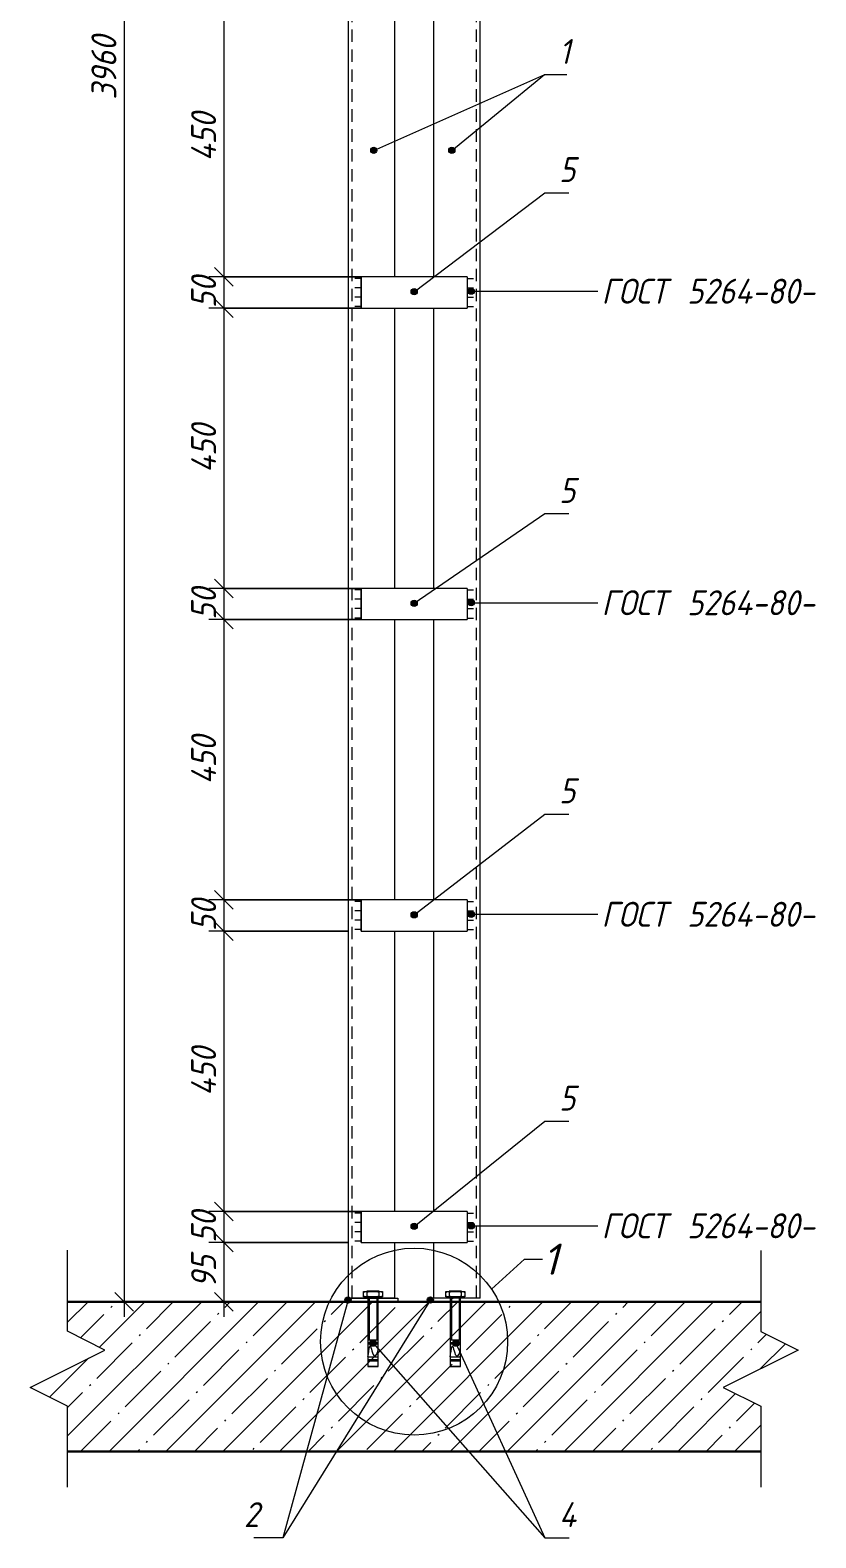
# Model space of a CAD drawing. Header units: millimetres. Extents: x 1525 to 46824, y -520 to 14115.
# Drawn here: x 22978 to 24238, y 3741 to 6161 of the extents above; entities that cross this region are included whole.
import ezdxf

# ---------------------------------------------------------------- set-up
doc = ezdxf.new("R2010")
doc.units = ezdxf.units.MM
doc.linetypes.add('200_ШТРИХ_ш1п0_6_', pattern=[32, 20, -12])
for name, color, linetype, lineweight in [('A-ANNO-DIMS', 7, 'Continuous', 9), ('A-ANNO-DIMS-20', 7, 'Continuous', 9), ('A-DETL-1', 7, 'Continuous', 5), ('A-DETL-2', 7, '200_ШТРИХ_ш1п0_6_', 5), ('A-DETL-GENF-1', 7, 'Continuous', 5), ('A-FLOR-FNSH-1', 7, 'Continuous', 30), ('A-FLOR-PATT-1', 7, 'Continuous', 5), ('A-GENM', 7, 'Continuous', 9), ('A-GENM-IDEN', 7, 'Continuous', 9), ('G-ANNO-TEXT', 7, 'Continuous', 9)]:
    doc.layers.add(name, color=color, linetype=linetype, lineweight=lineweight)
doc.styles.add('ISOCPEUR_I_1', font='isocpeui.ttf', dxfattribs={"width": 0.9, "height": 40})
doc.styles.add('ISOCPEUR_I_2', font='isocpeui.ttf', dxfattribs={"height": 50})
doc.dimstyles.new('ISO-2_0_0_9К_СРЕДНИЙ', dxfattribs={"dimscale": 304.8, "dimtxt": 39.839247, "dimasz": 0.098425, "dimexe": 0.07874, "dimexo": 0, "dimgap": 0, "dimtad": 1, "dimdec": 0, "dimzin": 0, "dimdsep": 46, "dimtxsty": 'ISOCPEUR_I_1', "dimblk1": 'OBLIQUE', "dimblk2": 'OBLIQUE', "dimsah": 1, "dimcen": 0.09, "dimdle": 0.07874, "dimazin": 0, "dimtfac": 1, "dimtdec": 4, "dimtix": 1, "dimtmove": 0, "dimatfit": 3, "dimfxl": 1, "dimtvp": 1, "dimtolj": 1, "dimtzin": 0, "dimarcsym": 2})

# ---------------------------------------------------------------- blocks, each defined once
blk = doc.blocks.new('Фахверк_Влож_Полоса боковая - Полоса_Фахверка-25655111-АР1_1_Ф-20_ 20_1_2-3 эт_ - зависимый')
at = {"layer": 'A-GENM'}
for p, q in [((7715, 6215), (7715, 6265)), ((7885, 6265), (7715, 6265)), ((7885, 6265), (7885, 6215)), ((7715, 6215), (7885, 6215))]:
    blk.add_line(p, q, dxfattribs=at)
blk = doc.blocks.new('Фахверк_Влож_Уголок - Уголок_Фахверка-28382461-АР1_1_Ф-20_ 20_1_2-3 эт_ - зависимый')
at = {"layer": 'A-GENM'}
for p, q in [((7906, 4126), (7906, 8050)), ((7831, 6215), (7831, 5765)), ((7831, 5715), (7831, 5265)), ((7831, 5215), (7831, 4765)), ((7831, 4715), (7831, 4265)), ((7831, 4215), (7831, 4126)), ((7906, 4126), (7831, 4126))]:
    blk.add_line(p, q, dxfattribs=at)
blk = doc.blocks.new('Фахверк_Влож_Уголок - Уголок_Фахверка-28382462-АР1_1_Ф-20_ 20_1_2-3 эт_ - зависимый')
at = {"layer": 'A-GENM'}
for p, q in [((7694, 8050), (7694, 4126)), ((7769, 5765), (7769, 6215)), ((7769, 5265), (7769, 5715)), ((7769, 4765), (7769, 5215)), ((7769, 4265), (7769, 4715)), ((7769, 4126), (7769, 4215)), ((7769, 4126), (7694, 4126))]:
    blk.add_line(p, q, dxfattribs=at)
blk = doc.blocks.new('Фахверк_Влож_Полоса нижняя - Полоса_Фахверка-25617960-АР1_1_Ф-20_ 20_1_2-3 эт_ - зависимый')
at = {"layer": 'A-GENM'}
for p, q in [((7694, 4120), (7694, 4126)), ((7694, 4126), (7774, 4126)), ((7774, 4126), (7774, 4120))]:
    blk.add_line(p, q, dxfattribs=at)
blk = doc.blocks.new('DET_L_Линия разрыва1 - М20-27085586-АР1_1_Ф-20_ 20_1_2-3 эт_ - зависимый')
at = {"layer": 'A-DETL-GENF-1'}
for p, q in [((7244, 4072.7), (7244, 4202.7)), ((7304, 4042.7), (7244, 4072.7)), ((7184, 3982.7), (7304, 4042.7)), ((7244, 3952.7), (7184, 3982.7)), ((7244, 3822.7), (7244, 3952.7))]:
    blk.add_line(p, q, dxfattribs=at)
blk = doc.blocks.new('DIMBLOCK29-АР1_1_Ф-20_ 20_1_2-3 эт_ - зависимый')
at = {"layer": 'A-ANNO-DIMS-20', "lineweight": 20}
for p, q in [((23128.2, 8080), (23113.2, 8095)), ((23128.2, 8080), (23143.2, 8065)), ((23128.2, 4120), (23113.2, 4135)), ((23128.2, 4120), (23143.2, 4105))]:
    blk.add_line(p, q, dxfattribs=at)
at = {"layer": 'A-ANNO-DIMS-20'}
for p, q in [((23128.2, 8104), (23128.2, 4096)), ((23149.4, 8080), (23104.2, 8080)), ((23128.2, 8080), (23149.4, 8080)), ((23149.4, 4120), (23104.2, 4120)), ((23128.2, 4120), (23149.4, 4120))]:
    blk.add_line(p, q, dxfattribs=at)
at = {"layer": 'A-ANNO-DIMS-20', "color": 0, "insert": (23075.9, 6049.4), "char_height": 40, "width": 121.356, "attachment_point": 1, "rotation": 90, "line_spacing_factor": 1.149209, "style": 'ISOCPEUR_I_1'}
blk.add_mtext('3960', dxfattribs=at)
blk = doc.blocks.new('_Oblique')
at = {"color": 0, "linetype": 'ByBlock', "lineweight": -2}
blk.add_line((-0.5, -0.5), (0.5, 0.5), dxfattribs=at)
blk = doc.blocks.new('DIMBLOCK38-АР1_1_Ф-20_ 20_1_2-3 эт_ - зависимый')
at = {"layer": 'A-ANNO-DIMS-20', "lineweight": 20}
for p, q in [((23288.2, 6215), (23273.2, 6230)), ((23288.2, 6215), (23303.2, 6200)), ((23288.2, 5765), (23273.2, 5780)), ((23288.2, 5765), (23303.2, 5750))]:
    blk.add_line(p, q, dxfattribs=at)
at = {"layer": 'A-ANNO-DIMS-20'}
for p, q in [((23508.6, 6215), (23264.2, 6215)), ((23288.2, 6215), (23288.2, 5765)), ((23288.2, 6215), (23508.6, 6215)), ((23508.6, 5765), (23264.2, 5765)), ((23288.2, 5765), (23508.6, 5765))]:
    blk.add_line(p, q, dxfattribs=at)
at = {"layer": 'A-ANNO-DIMS-20', "color": 0, "insert": (23235.9, 5950.5), "char_height": 40, "width": 94.695, "attachment_point": 1, "rotation": 90, "line_spacing_factor": 1.149209, "style": 'ISOCPEUR_I_1'}
blk.add_mtext('450', dxfattribs=at)
blk = doc.blocks.new('DIMBLOCK39-АР1_1_Ф-20_ 20_1_2-3 эт_ - зависимый')
at = {"layer": 'A-ANNO-DIMS-20'}
for p, q in [((23508.6, 5765), (23264.2, 5765)), ((23288.2, 5765), (23288.2, 5715)), ((23288.2, 5765), (23508.6, 5765)), ((23508.6, 5715), (23264.2, 5715)), ((23288.2, 5715), (23508.6, 5715))]:
    blk.add_line(p, q, dxfattribs=at)
at = {"layer": 'A-ANNO-DIMS-20', "lineweight": 20}
for p, q in [((23288.2, 5765), (23273.2, 5780)), ((23288.2, 5765), (23303.2, 5750)), ((23288.2, 5715), (23273.2, 5730)), ((23288.2, 5715), (23303.2, 5700))]:
    blk.add_line(p, q, dxfattribs=at)
at = {"layer": 'A-ANNO-DIMS-20', "color": 0, "insert": (23235.9, 5714.7), "char_height": 40, "width": 60.678, "attachment_point": 1, "rotation": 90, "line_spacing_factor": 1.149209, "style": 'ISOCPEUR_I_1'}
blk.add_mtext('50', dxfattribs=at)
blk = doc.blocks.new('DIMBLOCK40-АР1_1_Ф-20_ 20_1_2-3 эт_ - зависимый')
at = {"layer": 'A-ANNO-DIMS-20'}
for p, q in [((23508.6, 5715), (23264.2, 5715)), ((23288.2, 5715), (23288.2, 5265)), ((23288.2, 5715), (23508.6, 5715)), ((23508.6, 5265), (23264.2, 5265)), ((23288.2, 5265), (23508.6, 5265))]:
    blk.add_line(p, q, dxfattribs=at)
at = {"layer": 'A-ANNO-DIMS-20', "lineweight": 20}
for p, q in [((23288.2, 5715), (23273.2, 5730)), ((23288.2, 5715), (23303.2, 5700)), ((23288.2, 5265), (23273.2, 5280)), ((23288.2, 5265), (23303.2, 5250))]:
    blk.add_line(p, q, dxfattribs=at)
at = {"layer": 'A-ANNO-DIMS-20', "color": 0, "insert": (23235.9, 5450.5), "char_height": 40, "width": 94.695, "attachment_point": 1, "rotation": 90, "line_spacing_factor": 1.149209, "style": 'ISOCPEUR_I_1'}
blk.add_mtext('450', dxfattribs=at)
blk = doc.blocks.new('DIMBLOCK41-АР1_1_Ф-20_ 20_1_2-3 эт_ - зависимый')
at = {"layer": 'A-ANNO-DIMS-20', "lineweight": 20}
for p, q in [((23288.2, 5265), (23273.2, 5280)), ((23288.2, 5265), (23303.2, 5250)), ((23288.2, 5215), (23273.2, 5230)), ((23288.2, 5215), (23303.2, 5200))]:
    blk.add_line(p, q, dxfattribs=at)
at = {"layer": 'A-ANNO-DIMS-20'}
for p, q in [((23508.6, 5265), (23264.2, 5265)), ((23288.2, 5265), (23288.2, 5215)), ((23288.2, 5265), (23508.6, 5265)), ((23508.6, 5215), (23264.2, 5215)), ((23288.2, 5215), (23508.6, 5215))]:
    blk.add_line(p, q, dxfattribs=at)
at = {"layer": 'A-ANNO-DIMS-20', "color": 0, "insert": (23235.9, 5214.7), "char_height": 40, "width": 60.678, "attachment_point": 1, "rotation": 90, "line_spacing_factor": 1.149209, "style": 'ISOCPEUR_I_1'}
blk.add_mtext('50', dxfattribs=at)
blk = doc.blocks.new('DIMBLOCK42-АР1_1_Ф-20_ 20_1_2-3 эт_ - зависимый')
at = {"layer": 'A-ANNO-DIMS-20', "lineweight": 20}
for p, q in [((23288.2, 5215), (23273.2, 5230)), ((23288.2, 5215), (23303.2, 5200)), ((23288.2, 4765), (23273.2, 4780)), ((23288.2, 4765), (23303.2, 4750))]:
    blk.add_line(p, q, dxfattribs=at)
at = {"layer": 'A-ANNO-DIMS-20'}
for p, q in [((23508.6, 5215), (23264.2, 5215)), ((23288.2, 5215), (23288.2, 4765)), ((23288.2, 5215), (23508.6, 5215)), ((23508.6, 4765), (23264.2, 4765)), ((23288.2, 4765), (23508.6, 4765))]:
    blk.add_line(p, q, dxfattribs=at)
at = {"layer": 'A-ANNO-DIMS-20', "color": 0, "insert": (23235.9, 4950.5), "char_height": 40, "width": 94.695, "attachment_point": 1, "rotation": 90, "line_spacing_factor": 1.149209, "style": 'ISOCPEUR_I_1'}
blk.add_mtext('450', dxfattribs=at)
blk = doc.blocks.new('DIMBLOCK43-АР1_1_Ф-20_ 20_1_2-3 эт_ - зависимый')
at = {"layer": 'A-ANNO-DIMS-20', "lineweight": 20}
for p, q in [((23288.2, 4765), (23273.2, 4780)), ((23288.2, 4765), (23303.2, 4750)), ((23288.2, 4715), (23273.2, 4730)), ((23288.2, 4715), (23303.2, 4700))]:
    blk.add_line(p, q, dxfattribs=at)
at = {"layer": 'A-ANNO-DIMS-20'}
for p, q in [((23508.6, 4765), (23264.2, 4765)), ((23288.2, 4765), (23288.2, 4715)), ((23288.2, 4765), (23508.6, 4765)), ((23487.6, 4715), (23264.2, 4715)), ((23288.2, 4715), (23487.6, 4715))]:
    blk.add_line(p, q, dxfattribs=at)
at = {"layer": 'A-ANNO-DIMS-20', "color": 0, "insert": (23235.9, 4714.7), "char_height": 40, "width": 60.678, "attachment_point": 1, "rotation": 90, "line_spacing_factor": 1.149209, "style": 'ISOCPEUR_I_1'}
blk.add_mtext('50', dxfattribs=at)
blk = doc.blocks.new('DIMBLOCK44-АР1_1_Ф-20_ 20_1_2-3 эт_ - зависимый')
at = {"layer": 'A-ANNO-DIMS-20', "lineweight": 20}
for p, q in [((23288.2, 4715), (23273.2, 4730)), ((23288.2, 4715), (23303.2, 4700)), ((23288.2, 4265), (23273.2, 4280)), ((23288.2, 4265), (23303.2, 4250))]:
    blk.add_line(p, q, dxfattribs=at)
at = {"layer": 'A-ANNO-DIMS-20'}
for p, q in [((23487.6, 4715), (23264.2, 4715)), ((23288.2, 4715), (23288.2, 4265)), ((23288.2, 4715), (23487.6, 4715)), ((23508.6, 4265), (23264.2, 4265)), ((23288.2, 4265), (23508.6, 4265))]:
    blk.add_line(p, q, dxfattribs=at)
at = {"layer": 'A-ANNO-DIMS-20', "color": 0, "insert": (23235.9, 4450.5), "char_height": 40, "width": 94.695, "attachment_point": 1, "rotation": 90, "line_spacing_factor": 1.149209, "style": 'ISOCPEUR_I_1'}
blk.add_mtext('450', dxfattribs=at)
blk = doc.blocks.new('DIMBLOCK45-АР1_1_Ф-20_ 20_1_2-3 эт_ - зависимый')
at = {"layer": 'A-ANNO-DIMS-20'}
for p, q in [((23508.6, 4265), (23264.2, 4265)), ((23288.2, 4265), (23288.2, 4215)), ((23288.2, 4265), (23508.6, 4265)), ((23487.6, 4215), (23264.2, 4215)), ((23288.2, 4215), (23487.6, 4215))]:
    blk.add_line(p, q, dxfattribs=at)
at = {"layer": 'A-ANNO-DIMS-20', "lineweight": 20}
for p, q in [((23288.2, 4265), (23273.2, 4280)), ((23288.2, 4265), (23303.2, 4250)), ((23288.2, 4215), (23273.2, 4230)), ((23288.2, 4215), (23303.2, 4200))]:
    blk.add_line(p, q, dxfattribs=at)
at = {"layer": 'A-ANNO-DIMS-20', "color": 0, "insert": (23235.9, 4214.7), "char_height": 40, "width": 60.678, "attachment_point": 1, "rotation": 90, "line_spacing_factor": 1.149209, "style": 'ISOCPEUR_I_1'}
blk.add_mtext('50', dxfattribs=at)
blk = doc.blocks.new('DIMBLOCK46-АР1_1_Ф-20_ 20_1_2-3 эт_ - зависимый')
at = {"layer": 'A-ANNO-DIMS-20'}
for p, q in [((23487.6, 4215), (23264.2, 4215)), ((23288.2, 4215), (23288.2, 4096)), ((23288.2, 4215), (23487.6, 4215)), ((23309.4, 4120), (23264.2, 4120)), ((23288.2, 4120), (23309.4, 4120))]:
    blk.add_line(p, q, dxfattribs=at)
at = {"layer": 'A-ANNO-DIMS-20', "lineweight": 20}
for p, q in [((23288.2, 4215), (23273.2, 4230)), ((23288.2, 4215), (23303.2, 4200)), ((23288.2, 4120), (23273.2, 4135)), ((23288.2, 4120), (23303.2, 4105))]:
    blk.add_line(p, q, dxfattribs=at)
at = {"layer": 'A-ANNO-DIMS-20', "color": 0, "insert": (23235.9, 4142.2), "char_height": 40, "width": 60.678, "attachment_point": 1, "rotation": 90, "line_spacing_factor": 1.149209, "style": 'ISOCPEUR_I_1'}
blk.add_mtext('95', dxfattribs=at)

msp = doc.modelspace()

# ---------------------------------------------------------------- hatches: boundary and pattern name
at = {"layer": 'A-FLOR-PATT-1'}
h = msp.add_hatch(dxfattribs=at)
h.set_pattern_fill('FP_3', color=256, style=0, pattern_type=2)
h.set_pattern_definition([(45, (24806.49, 4305), (-45.6197, 45.6197), []), (45, (24852.11, 4305), (-45.6197, 45.6197), [80.645, -16.129, 2.682, -13.447])])
h.paths.add_polyline_path([(23037.63016, 3880), (24149.63016, 3880), (24149.63016, 3952.65994), (24089.63016, 3982.65994), (24209.63016, 4042.65994), (24149.63016, 4072.65994), (24149.63016, 4120), (23037.63016, 4120), (23037.63016, 4072.65994), (23097.63016, 4042.65994), (22977.63016, 3982.65994), (23037.63016, 3952.65994)], flags=0)
at = {"layer": 'A-GENM-IDEN'}
h = msp.add_hatch(color=256, dxfattribs=at)
edge = h.paths.add_edge_path(flags=0)
edge.add_arc((23528.87591, 5968), 5, 0, 360)
h = msp.add_hatch(color=256, dxfattribs=at)
edge = h.paths.add_edge_path(flags=0)
edge.add_arc((23654.09141, 5968), 5, 0, 360)
h = msp.add_hatch(color=256, dxfattribs=at)
edge = h.paths.add_edge_path(flags=0)
edge.add_arc((23593.63016, 5741.1476), 5, 0, 360)
h = msp.add_hatch(color=256, dxfattribs=at)
edge = h.paths.add_edge_path(flags=0)
edge.add_arc((23593.63016, 5241.1476), 5, 0, 360)
h = msp.add_hatch(color=256, dxfattribs=at)
edge = h.paths.add_edge_path(flags=0)
edge.add_arc((23593.63016, 4741.1476), 5, 0, 360)
h = msp.add_hatch(color=256, dxfattribs=at)
edge = h.paths.add_edge_path(flags=0)
edge.add_arc((23593.63016, 4241.1476), 5, 0, 360)
h = msp.add_hatch(color=256, dxfattribs=at)
edge = h.paths.add_edge_path(flags=0)
edge.add_arc((23487.63016, 4123), 5, 0, 360)
h = msp.add_hatch(color=256, dxfattribs=at)
edge = h.paths.add_edge_path(flags=0)
edge.add_arc((23619.63016, 4123), 5, 0, 360)
h = msp.add_hatch(color=256, dxfattribs=at)
edge = h.paths.add_edge_path(flags=0)
edge.add_arc((23527.67819, 4053.69973), 5, 0, 360)
h = msp.add_hatch(color=256, dxfattribs=at)
edge = h.paths.add_edge_path(flags=0)
edge.add_arc((23660.64128, 4053.69973), 5, 0, 360)
at = {"layer": 'G-ANNO-TEXT'}
h = msp.add_hatch(color=256, dxfattribs=at)
edge = h.paths.add_edge_path(flags=0)
edge.add_arc((23685.1073, 5741.99135), 5, 0, 360)
h = msp.add_hatch(color=256, dxfattribs=at)
edge = h.paths.add_edge_path(flags=0)
edge.add_arc((23685.1073, 5241.99135), 5, 0, 360)
h = msp.add_hatch(color=256, dxfattribs=at)
edge = h.paths.add_edge_path(flags=0)
edge.add_arc((23685.1073, 4741.99135), 5, 0, 360)
h = msp.add_hatch(color=256, dxfattribs=at)
edge = h.paths.add_edge_path(flags=0)
edge.add_arc((23685.1073, 4241.99135), 5, 0, 360)

# ---------------------------------------------------------------- linework, layer by layer
at = {"layer": 'A-DETL-1'}
for p, q in [((23508.63016, 5762.5), (23498.63016, 5762.5)), ((23508.63016, 5765), (23508.63016, 5715)), ((23678.63016, 5765), (23678.63016, 5715)), ((23678.63016, 5762.5), (23688.63016, 5762.5)), ((23508.63016, 5747.5), (23498.63016, 5747.5)), ((23678.63016, 5747.5), (23688.63016, 5747.5)), ((23508.63016, 5732.5), (23498.63016, 5732.5)), ((23508.63016, 5717.5), (23498.63016, 5717.5)), ((23678.63016, 5732.5), (23688.63016, 5732.5)), ((23678.63016, 5717.5), (23688.63016, 5717.5)), ((23508.63016, 5262.5), (23498.63016, 5262.5)), ((23508.63016, 5265), (23508.63016, 5215)), ((23678.63016, 5265), (23678.63016, 5215)), ((23678.63016, 5262.5), (23688.63016, 5262.5)), ((23508.63016, 5247.5), (23498.63016, 5247.5)), ((23508.63016, 5232.5), (23498.63016, 5232.5)), ((23678.63016, 5247.5), (23688.63016, 5247.5)), ((23678.63016, 5232.5), (23688.63016, 5232.5)), ((23508.63016, 5217.5), (23498.63016, 5217.5)), ((23678.63016, 5217.5), (23688.63016, 5217.5)), ((23508.63016, 4762.5), (23498.63016, 4762.5)), ((23508.63016, 4747.5), (23498.63016, 4747.5)), ((23508.63016, 4765), (23508.63016, 4715)), ((23678.63016, 4765), (23678.63016, 4715)), ((23678.63016, 4762.5), (23688.63016, 4762.5)), ((23678.63016, 4747.5), (23688.63016, 4747.5)), ((23508.63016, 4732.5), (23498.63016, 4732.5)), ((23678.63016, 4732.5), (23688.63016, 4732.5)), ((23508.63016, 4717.5), (23498.63016, 4717.5)), ((23678.63016, 4717.5), (23688.63016, 4717.5)), ((23508.63016, 4262.5), (23498.63016, 4262.5)), ((23508.63016, 4265), (23508.63016, 4215)), ((23678.63016, 4265), (23678.63016, 4215)), ((23678.63016, 4262.5), (23688.63016, 4262.5)), ((23508.63016, 4247.5), (23498.63016, 4247.5)), ((23678.63016, 4247.5), (23688.63016, 4247.5)), ((23508.63016, 4232.5), (23498.63016, 4232.5)), ((23508.63016, 4217.5), (23498.63016, 4217.5)), ((23678.63016, 4232.5), (23688.63016, 4232.5)), ((23678.63016, 4217.5), (23688.63016, 4217.5)), ((23512.22223, 4136.39795), (23517.71084, 4137.16681)), ((23512.22223, 4128.20467), (23512.22223, 4136.39795)), ((23517.71084, 4127.43581), (23512.22223, 4128.20467)), ((23540.30484, 4127.43581), (23514.95547, 4127.43581)), ((23514.95547, 4127.43581), (23514.95547, 4126)), ((23540.30484, 4126), (23514.95547, 4126)), ((23537.54948, 4137.18427), (23517.71084, 4137.18427)), ((23517.71084, 4137.18427), (23517.71084, 4127.43581)), ((23537.54948, 4127.43581), (23517.71084, 4127.43581)), ((23519.36406, 4126), (23519.36406, 4016)), ((23521.4725, 4126), (23521.4725, 4058.94232)), ((23522.08658, 4126), (23524.1293, 4126)), ((23533.78781, 4126), (23533.78781, 4058.94232)), ((23535.89626, 4016), (23535.89626, 4126)), ((23537.54948, 4127.43581), (23537.54948, 4137.18427)), ((23537.54948, 4137.16681), (23543.03808, 4136.39795)), ((23543.03808, 4128.20467), (23537.54948, 4127.43581)), ((23540.30484, 4126), (23540.30484, 4127.43581)), ((23543.03808, 4136.39795), (23543.03808, 4128.20467)), ((23644.22223, 4136.39795), (23649.71084, 4137.16681)), ((23644.22223, 4128.20467), (23644.22223, 4136.39795)), ((23649.71084, 4127.43581), (23644.22223, 4128.20467)), ((23672.30484, 4127.43581), (23646.95547, 4127.43581)), ((23646.95547, 4127.43581), (23646.95547, 4126)), ((23672.30484, 4126), (23646.95547, 4126)), ((23669.54948, 4137.18427), (23649.71084, 4137.18427)), ((23649.71084, 4137.18427), (23649.71084, 4127.43581)), ((23669.54948, 4127.43581), (23649.71084, 4127.43581)), ((23651.36406, 4126), (23651.36406, 4016)), ((23653.4725, 4126), (23653.4725, 4058.94232)), ((23654.08658, 4126), (23656.1293, 4126)), ((23665.78781, 4126), (23665.78781, 4058.94232)), ((23667.89626, 4016), (23667.89626, 4126)), ((23669.54948, 4127.43581), (23669.54948, 4137.18427)), ((23669.54948, 4137.16681), (23675.03808, 4136.39795)), ((23675.03808, 4128.20467), (23669.54948, 4127.43581)), ((23672.30484, 4126), (23672.30484, 4127.43581)), ((23675.03808, 4136.39795), (23675.03808, 4128.20467)), ((23519.36406, 4058.94232), (23535.89626, 4058.94232)), ((23519.36406, 4054.80927), (23535.89626, 4054.80927)), ((23519.36406, 4052.74274), (23535.89626, 4052.74274)), ((23521.43058, 4054.80927), (23521.43058, 4052.74274)), ((23521.51931, 4054.80927), (23521.51931, 4052.74274)), ((23651.36406, 4058.94232), (23667.89626, 4058.94232)), ((23651.36406, 4054.80927), (23667.89626, 4054.80927)), ((23651.36406, 4052.74274), (23667.89626, 4052.74274)), ((23653.43058, 4054.80927), (23653.43058, 4052.74274)), ((23653.51931, 4054.80927), (23653.51931, 4052.74274)), ((23519.36406, 4031.77981), (23535.89626, 4031.77981)), ((23519.36406, 4027.64676), (23535.89626, 4027.64676)), ((23520.33599, 4025.58023), (23534.92433, 4025.58023)), ((23651.36406, 4031.77981), (23667.89626, 4031.77981)), ((23651.36406, 4027.64676), (23667.89626, 4027.64676)), ((23652.33599, 4025.58023), (23666.92433, 4025.58023)), ((23535.89626, 4016), (23519.36406, 4016)), ((23519.36406, 4016), (23535.89626, 4016)), ((23667.89626, 4016), (23651.36406, 4016)), ((23651.36406, 4016), (23667.89626, 4016))]:
    msp.add_line(p, q, dxfattribs=at)
msp.add_circle((23593.63016, 4056.13346), 150, dxfattribs=at)
for centre, radius, start, end in [((23515.35109, 4131.87733), 4.22871, 56.08031185, 137.72360384), ((23515.35109, 4132.74275), 4.22871, 222.27639616, 303.91968815), ((23527.63016, 4093.46125), 42.8477, 76.61449587, 103.38550413), ((23527.63016, 4171.15883), 42.8477, 256.61449587, 283.38550413), ((23539.90923, 4131.87733), 4.22871, 42.27639616, 123.91968816), ((23539.90923, 4132.74275), 4.22871, 236.08031184, 317.72360384), ((23647.35109, 4131.87733), 4.22871, 56.08031185, 137.72360384), ((23647.35109, 4132.74275), 4.22871, 222.27639616, 303.91968815), ((23659.63016, 4093.46125), 42.8477, 76.61449587, 103.38550413), ((23659.63016, 4171.15883), 42.8477, 256.61449587, 283.38550413), ((23671.90923, 4131.87733), 4.22871, 42.27639616, 123.91968816), ((23671.90923, 4132.74275), 4.22871, 236.08031184, 317.72360384), ((23520.54466, 4026.9402), 1.37588, 210.89948546, 261.27655106), ((23534.71566, 4026.9402), 1.37588, 278.72344894, 329.10051461), ((23652.54466, 4026.9402), 1.37588, 210.89948546, 261.27655106), ((23666.71566, 4026.9402), 1.37588, 278.72344894, 329.10051461)]:
    msp.add_arc(centre, radius, start, end, dxfattribs=at)
for points in [[(23519.36406, 4031.77981), (23520.5439, 4036.49645), (23523.00584, 4061.95494), (23526.76692, 4024.48281), (23535.89626, 4036.47059), (23535.89626, 4047.4686)], [(23651.36406, 4031.77981), (23652.5439, 4036.49645), (23655.00584, 4061.95494), (23658.76692, 4024.48281), (23667.89626, 4036.47059), (23667.89626, 4047.4686)]]:
    msp.add_open_spline(points, degree=3, knots=[3.9471277548, 3.9471277548, 3.9471277548, 3.9471277548, 10.0959961781, 20.1294367149, 28.5838158581, 28.5838158581, 28.5838158581, 28.5838158581], dxfattribs=at)
at = {"layer": 'A-DETL-2'}
for p, q in [((23493.63016, 8050), (23493.63016, 4126)), ((23693.63016, 4126), (23693.63016, 8050)), ((23699.63016, 4126), (23659.63016, 4126))]:
    msp.add_line(p, q, dxfattribs=at)
at = {"layer": 'A-FLOR-FNSH-1'}
for p, q in [((24149.63016, 4120), (23037.63016, 4120)), ((23037.63016, 3880), (24149.63016, 3880))]:
    msp.add_line(p, q, dxfattribs=at)
at = {"layer": 'A-GENM-IDEN'}
for p, q in [((23528.87591, 5968), (23803.34313, 6089.5574)), ((23654.09141, 5968), (23802.75499, 6089.5574)), ((23802.75499, 6089.5574), (23838.66278, 6089.5574)), ((23803.34313, 6089.5574), (23838.66278, 6089.5574)), ((23593.63016, 5741.1476), (23803.34313, 5899.95544)), ((23803.34313, 5899.95544), (23841.56419, 5899.95544)), ((23593.63016, 5241.1476), (23803.34313, 5385.01981)), ((23803.34313, 5385.01981), (23841.56419, 5385.01981)), ((23593.63016, 4741.1476), (23803.34313, 4902.94256)), ((23803.34313, 4902.94256), (23841.56419, 4902.94256)), ((23593.63016, 4241.1476), (23803.34313, 4409.761)), ((23803.34313, 4409.761), (23841.56419, 4409.761)), ((23619.63016, 4123), (23382.721, 3741.23269)), ((23487.63016, 4123), (23382.721, 3741.23269)), ((23527.67819, 4053.69973), (23803.34313, 3741.23269)), ((23660.64128, 4053.69973), (23803.34313, 3741.23269)), ((23382.721, 3741.23269), (23336.53795, 3741.23269)), ((23382.721, 3741.23269), (23336.53795, 3741.23269)), ((23803.34313, 3741.23269), (23842.20984, 3741.23269)), ((23803.34313, 3741.23269), (23842.20984, 3741.23269))]:
    msp.add_line(p, q, dxfattribs=at)
for centre in [(23528.87591, 5968), (23654.09141, 5968), (23593.63016, 5741.1476), (23593.63016, 5241.1476), (23593.63016, 4741.1476), (23593.63016, 4241.1476), (23487.63016, 4123), (23619.63016, 4123), (23527.67819, 4053.69973), (23660.64128, 4053.69973)]:
    msp.add_circle(centre, 5, dxfattribs=at)
at = {"layer": 'G-ANNO-TEXT'}
for p, q in [((23685.1073, 5741.99135), (23888.2692, 5741.99135)), ((23685.1073, 5241.99135), (23888.2692, 5241.99135)), ((23685.1073, 4741.99135), (23888.2692, 4741.99135)), ((23685.1073, 4241.99135), (23888.2692, 4241.99135)), ((23717.72245, 4140.34902), (23770.90371, 4188.513)), ((23770.90371, 4188.513), (23799.48665, 4188.513))]:
    msp.add_line(p, q, dxfattribs=at)
for centre in [(23685.1073, 5741.99135), (23685.1073, 5241.99135), (23685.1073, 4741.99135), (23685.1073, 4241.99135)]:
    msp.add_circle(centre, 5, dxfattribs=at)

# ---------------------------------------------------------------- block references
at = {"layer": 'A-DETL-GENF-1'}
msp.add_blockref('DET_L_Линия разрыва1 - М20-27085586-АР1_1_Ф-20_ 20_1_2-3 эт_ - зависимый', (15793.63015, 0), dxfattribs=at)
at = {"layer": 'A-DETL-GENF-1', "rotation": 180}
msp.add_blockref('DET_L_Линия разрыва1 - М20-27085586-АР1_1_Ф-20_ 20_1_2-3 эт_ - зависимый', (31393.63016, 8025.31989), dxfattribs=at)
at = {"layer": 'A-GENM'}
for name, p in [('Фахверк_Влож_Уголок - Уголок_Фахверка-28382462-АР1_1_Ф-20_ 20_1_2-3 эт_ - зависимый', (15793.63015, 0)), ('Фахверк_Влож_Уголок - Уголок_Фахверка-28382461-АР1_1_Ф-20_ 20_1_2-3 эт_ - зависимый', (15793.63015, 0)), ('Фахверк_Влож_Полоса боковая - Полоса_Фахверка-25655111-АР1_1_Ф-20_ 20_1_2-3 эт_ - зависимый', (15793.63015, -500)), ('Фахверк_Влож_Полоса боковая - Полоса_Фахверка-25655111-АР1_1_Ф-20_ 20_1_2-3 эт_ - зависимый', (15793.63015, -1000)), ('Фахверк_Влож_Полоса боковая - Полоса_Фахверка-25655111-АР1_1_Ф-20_ 20_1_2-3 эт_ - зависимый', (15793.63015, -1500)), ('Фахверк_Влож_Полоса боковая - Полоса_Фахверка-25655111-АР1_1_Ф-20_ 20_1_2-3 эт_ - зависимый', (15793.63015, -2000)), ('Фахверк_Влож_Полоса нижняя - Полоса_Фахверка-25617960-АР1_1_Ф-20_ 20_1_2-3 эт_ - зависимый', (15793.63015, 0))]:
    msp.add_blockref(name, p, dxfattribs=at)

# ---------------------------------------------------------------- texts
at = {"layer": 'A-GENM-IDEN', "char_height": 40, "attachment_point": 1, "style": 'ISOCPEUR_I_1'}
for s, insert, width in [('\\fISOCPEUR|b0|i1|c204|p34|;\\W.9;1', (23826.09984, 6146.78032), 23.0886), ('\\fISOCPEUR|b0|i1|c204|p34|;\\W.9;1', (23826.09984, 6146.78032), 23.0886), ('\\fISOCPEUR|b0|i1|c204|p34|;\\W.9;5', (23826.09984, 5957.17835), 31.746825), ('\\fISOCPEUR|b0|i1|c204|p34|;\\W.9;5', (23826.09984, 5442.24273), 31.746825), ('\\fISOCPEUR|b0|i1|c204|p34|;\\W.9;5', (23826.09984, 4960.16548), 31.746825), ('\\fISOCPEUR|b0|i1|c204|p34|;\\W.9;5', (23826.09984, 4466.98392), 31.746825), ('\\fISOCPEUR|b0|i1|c204|p34|;\\W.9;2', (23320.47882, 3798.45561), 31.746825), ('\\fISOCPEUR|b0|i1|c204|p34|;\\W.9;2', (23320.47882, 3798.45561), 31.746825), ('\\fISOCPEUR|b0|i1|c204|p34|;\\W.9;4', (23826.09984, 3798.45561), 37.518975), ('\\fISOCPEUR|b0|i1|c204|p34|;\\W.9;4', (23826.09984, 3798.45561), 37.518975)]:
    msp.add_mtext(s, dxfattribs=dict(at, insert=insert, width=width))
at = {"layer": 'G-ANNO-TEXT', "attachment_point": 1}
for s, insert, char_height, width, style in [('ГОСТ', (23894.2692, 5761.99135), 40, 138.5316, 'ISOCPEUR_I_1'), (' 5264-80-', (24008.5692, 5761.99135), 40, 287.1644625, 'ISOCPEUR_I_1'), ('ГОСТ', (23894.2692, 5261.99135), 40, 138.5316, 'ISOCPEUR_I_1'), (' 5264-80-', (24008.5692, 5261.99135), 40, 287.1644625, 'ISOCPEUR_I_1'), ('ГОСТ', (23894.2692, 4761.99135), 40, 138.5316, 'ISOCPEUR_I_1'), (' 5264-80-', (24008.5692, 4761.99135), 40, 287.1644625, 'ISOCPEUR_I_1'), ('ГОСТ', (23894.2692, 4261.99135), 40, 138.5316, 'ISOCPEUR_I_1'), (' 5264-80-', (24008.5692, 4261.99135), 40, 287.1644625, 'ISOCPEUR_I_1'), ('\\fISOCPEUR|b0|i1|c204|p34|;1', (23799.48665, 4213.513), 50, 32.0675, 'ISOCPEUR_I_2')]:
    msp.add_mtext(s, dxfattribs=dict(at, insert=insert, char_height=char_height, width=width, style=style))

# ---------------------------------------------------------------- dimensions: what is measured, and where the dimension line sits
at = {"layer": 'A-ANNO-DIMS'}
for base, p1, p2, override, picture, middle in [((23128.19108, 4120), (23149.40428, 8080), (23149.40428, 4120), {"dimpost": '<>', "dimfxl": 3960}, 'DIMBLOCK29-АР1_1_Ф-20_ 20_1_2-3 эт_ - зависимый', (23108.19108, 6100)), ((23288.19108, 5765), (23508.63016, 6215), (23508.63016, 5765), {"dimpost": '<>', "dimfxl": 450}, 'DIMBLOCK38-АР1_1_Ф-20_ 20_1_2-3 эт_ - зависимый', (23268.19108, 5990)), ((23288.19108, 5715), (23508.63016, 5765), (23508.63016, 5715), {"dimpost": '<>', "dimfxl": 50}, 'DIMBLOCK39-АР1_1_Ф-20_ 20_1_2-3 эт_ - зависимый', (23268.19108, 5740)), ((23288.19108, 5265), (23508.63016, 5715), (23508.63016, 5265), {"dimpost": '<>', "dimfxl": 450}, 'DIMBLOCK40-АР1_1_Ф-20_ 20_1_2-3 эт_ - зависимый', (23268.19108, 5490)), ((23288.19108, 5215), (23508.63016, 5265), (23508.63016, 5215), {"dimpost": '<>', "dimfxl": 50}, 'DIMBLOCK41-АР1_1_Ф-20_ 20_1_2-3 эт_ - зависимый', (23268.19108, 5240)), ((23288.19108, 4765), (23508.63016, 5215), (23508.63016, 4765), {"dimpost": '<>', "dimfxl": 450}, 'DIMBLOCK42-АР1_1_Ф-20_ 20_1_2-3 эт_ - зависимый', (23268.19108, 4990)), ((23288.19108, 4715), (23508.63016, 4765), (23487.63016, 4715), {"dimpost": '<>', "dimfxl": 54.230987}, 'DIMBLOCK43-АР1_1_Ф-20_ 20_1_2-3 эт_ - зависимый', (23268.19108, 4740)), ((23288.19108, 4265), (23487.63016, 4715), (23508.63016, 4265), {"dimpost": '<>', "dimfxl": 450.489734}, 'DIMBLOCK44-АР1_1_Ф-20_ 20_1_2-3 эт_ - зависимый', (23268.19108, 4490)), ((23288.19108, 4215), (23508.63016, 4265), (23487.63016, 4215), {"dimpost": '<>', "dimfxl": 54.230987}, 'DIMBLOCK45-АР1_1_Ф-20_ 20_1_2-3 эт_ - зависимый', (23268.19108, 4240)), ((23288.19108, 4120), (23487.63016, 4215), (23309.40428, 4120), {"dimpost": '<>', "dimfxl": 201.964017}, 'DIMBLOCK46-АР1_1_Ф-20_ 20_1_2-3 эт_ - зависимый', (23268.19108, 4167.5))]:
    dim = msp.add_linear_dim(base=base, p1=p1, p2=p2, angle=90, dimstyle='ISO-2_0_0_9К_СРЕДНИЙ', override=override, dxfattribs=at)
    dim.commit()
    dim.dimension.update_dxf_attribs({"geometry": picture, "text_midpoint": middle})

doc.saveas('drawing.dxf')
